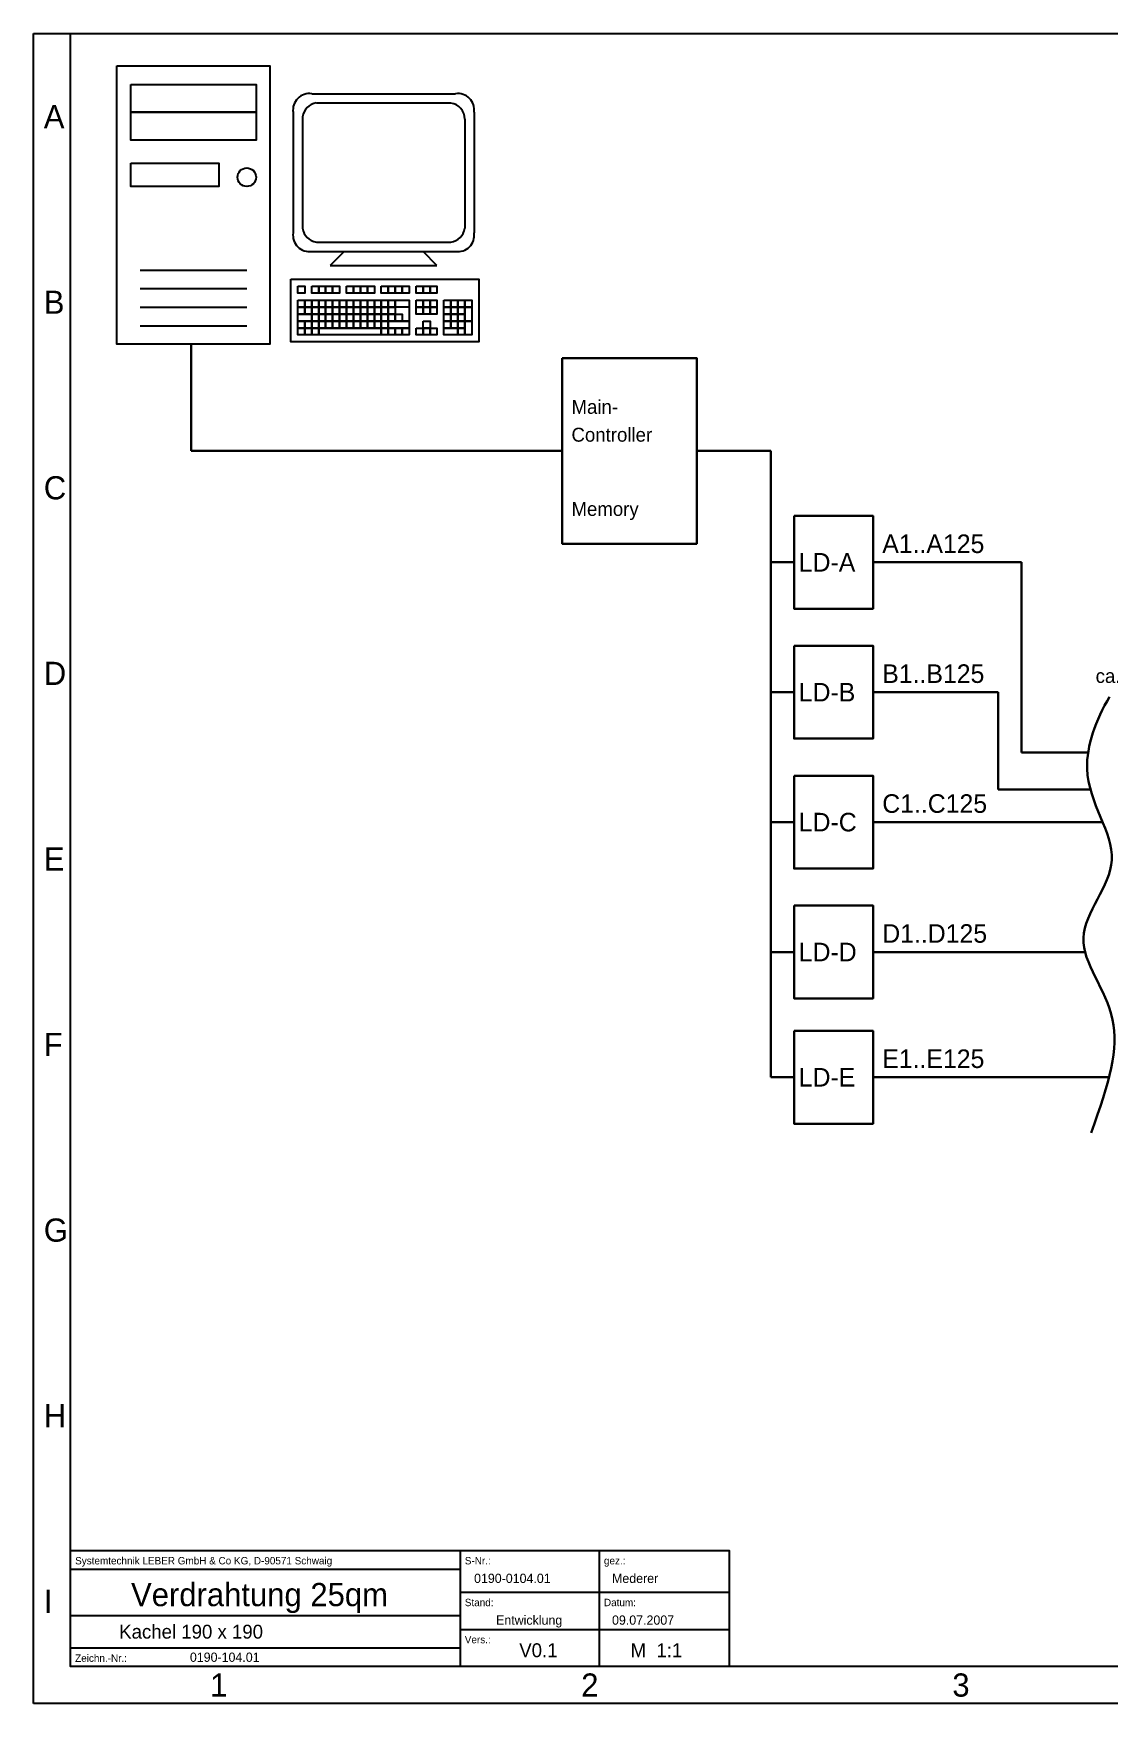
# Model space of a CAD drawing. Extents: x 100 to 385, y 110 to 290.
# Drawn here: x 100 to 216, y 110 to 290 of the extents above; entities that cross this region are included whole.
import ezdxf
from ezdxf.enums import TextEntityAlignment as Align

# ---------------------------------------------------------------- set-up
doc = ezdxf.new("R2010")
doc.units = 0
doc.header["$LTSCALE"] = 0.2
doc.layers.get('0').update_dxf_attribs({"linetype": 'CONTINUOUS'})
doc.layers.add('RAHMEN', color=5, linetype='CONTINUOUS')
doc.layers.add('SIGNAL', color=7, linetype='CONTINUOUS')

# ---------------------------------------------------------------- blocks, each defined once
blk = doc.blocks.new('Schrift_N')
for p, q in [((42, 12.5), (42, 0)), ((57, 12.5), (57, 0)), ((0, 10.5), (42, 10.5)), ((42, 8), (71, 8)), ((0, 5.5), (42, 5.5)), ((42, 4), (71, 4)), ((0, 2), (42, 2))]:
    blk.add_line(p, q)
blk.add_lwpolyline([(0, 12.5), (71, 12.5), (71, 0), (0, 0)], close=True)
for s, p in [('Systemtechnik LEBER GmbH & Co KG, D-90571 Schwaig', (0.5, 11)), ('S-Nr.:', (42.5, 11)), ('gez.:', (57.5, 11)), ('Stand:', (42.5, 6.5)), ('Datum:', (57.5, 6.5)), ('Vers.:', (42.5, 2.5)), ('Zeichn.-Nr.:', (0.5, 0.5))]:
    blk.add_text(s, height=0.8).set_placement(p)
for tag, height, p in [('PROJEKT', 2.5, (20.5, 6.5)), ('BEZEICHNUNG', 1.5, (20, 3))]:
    blk.add_attdef(tag, text='', height=height).set_placement(p, align=Align.CENTER)
for tag, p, height in [('SACHNUMMER', (46, 9), 1), ('BEARBEITER', (58.5, 9), 1), ('STAND', (46, 4.5), 1), ('DATUM', (58.5, 4.5), 1), ('VERS', (48.5, 1), 1.5), ('MASST', (60.5, 1), 1.5), ('ZEICHNG.-NR', (13, 0.5), 1)]:
    blk.add_attdef(tag, p, '', height=height)
blk = doc.blocks.new('RAHMEN4Q')
at = {"layer": 'RAHMEN'}
for p, q in [((0, 180), (285, 180)), ((0, 0), (0, 180)), ((4, 4), (4, 180)), ((285, 4), (4, 4)), ((285, 0), (0, 0))]:
    blk.add_line(p, q, dxfattribs=at)
for s, p in [('A', (1.12, 169.78)), ('B', (1.12, 149.78)), ('C', (1.12, 129.78)), ('D', (1.12, 109.78)), ('E', (1.12, 89.78)), ('F', (1.12, 69.78)), ('G', (1.12, 49.78)), ('H', (1.12, 29.78)), ('I', (1.12, 9.78)), ('1', (19.05, 0.75)), ('2', (59.05, 0.75)), ('3', (99.05, 0.75))]:
    blk.add_text(s, height=2.5, dxfattribs=at).set_placement(p)
blk = doc.blocks.new('Tastatur')
for p, q in [((2, -2), (2, -3)), ((2, -3), (1.5, -3))]:
    blk.add_line(p, q)
for points in [[(-6.5, 0), (7, 0), (7, -4.5), (-6.5, -4.5)], [(-6, -0.5), (-5.5, -0.5), (-5.5, -1), (-6, -1)], [(-5, -0.5), (-4.5, -0.5), (-4.5, -1), (-5, -1)], [(-4.5, -0.5), (-4, -0.5), (-4, -1), (-4.5, -1)], [(-4, -0.5), (-3.5, -0.5), (-3.5, -1), (-4, -1)], [(-3.5, -0.5), (-3, -0.5), (-3, -1), (-3.5, -1)], [(-2.5, -0.5), (-2, -0.5), (-2, -1), (-2.5, -1)], [(-2, -0.5), (-1.5, -0.5), (-1.5, -1), (-2, -1)], [(-1.5, -0.5), (-1, -0.5), (-1, -1), (-1.5, -1)], [(-1, -0.5), (-0.5, -0.5), (-0.5, -1), (-1, -1)], [(0, -0.5), (0.5, -0.5), (0.5, -1), (0, -1)], [(0.5, -0.5), (1, -0.5), (1, -1), (0.5, -1)], [(1, -0.5), (1.5, -0.5), (1.5, -1), (1, -1)], [(1.5, -0.5), (2, -0.5), (2, -1), (1.5, -1)], [(2.5, -0.5), (3, -0.5), (3, -1), (2.5, -1)], [(3, -0.5), (3.5, -0.5), (3.5, -1), (3, -1)], [(3.5, -0.5), (4, -0.5), (4, -1), (3.5, -1)], [(-6, -1.5), (-5.5, -1.5), (-5.5, -2), (-6, -2)], [(-6, -2), (-5.5, -2), (-5.5, -2.5), (-6, -2.5)], [(-5.5, -1.5), (-5, -1.5), (-5, -2), (-5.5, -2)], [(-5.5, -2), (-5, -2), (-5, -2.5), (-5.5, -2.5)], [(-5, -1.5), (-4.5, -1.5), (-4.5, -2), (-5, -2)], [(-5, -2), (-4.5, -2), (-4.5, -2.5), (-5, -2.5)], [(-4.5, -1.5), (-4, -1.5), (-4, -2), (-4.5, -2)], [(-4.5, -2), (-4, -2), (-4, -2.5), (-4.5, -2.5)], [(-4, -1.5), (-3.5, -1.5), (-3.5, -2), (-4, -2)], [(-4, -2), (-3.5, -2), (-3.5, -2.5), (-4, -2.5)], [(-3.5, -1.5), (-3, -1.5), (-3, -2), (-3.5, -2)], [(-3.5, -2), (-3, -2), (-3, -2.5), (-3.5, -2.5)], [(-3, -1.5), (-2.5, -1.5), (-2.5, -2), (-3, -2)], [(-3, -2), (-2.5, -2), (-2.5, -2.5), (-3, -2.5)], [(-2.5, -1.5), (-2, -1.5), (-2, -2), (-2.5, -2)], [(-2.5, -2), (-2, -2), (-2, -2.5), (-2.5, -2.5)], [(-2, -1.5), (-1.5, -1.5), (-1.5, -2), (-2, -2)], [(-2, -2), (-1.5, -2), (-1.5, -2.5), (-2, -2.5)], [(-1.5, -1.5), (-1, -1.5), (-1, -2), (-1.5, -2)], [(-1.5, -2), (-1, -2), (-1, -2.5), (-1.5, -2.5)], [(-1, -1.5), (-0.5, -1.5), (-0.5, -2), (-1, -2)], [(-1, -2), (-0.5, -2), (-0.5, -2.5), (-1, -2.5)], [(-0.5, -1.5), (0, -1.5), (0, -2), (-0.5, -2)], [(-0.5, -2), (0, -2), (0, -2.5), (-0.5, -2.5)], [(0, -1.5), (0.5, -1.5), (0.5, -2), (0, -2)], [(0, -2), (0.5, -2), (0.5, -2.5), (0, -2.5)], [(0.5, -1.5), (1, -1.5), (1, -2), (0.5, -2)], [(0.5, -2), (1, -2), (1, -2.5), (0.5, -2.5)], [(1, -1.5), (2, -1.5), (2, -2), (1, -2)], [(2.5, -1.5), (3, -1.5), (3, -2), (2.5, -2)], [(2.5, -2), (3, -2), (3, -2.5), (2.5, -2.5)], [(3, -1.5), (3.5, -1.5), (3.5, -2), (3, -2)], [(3, -2), (3.5, -2), (3.5, -2.5), (3, -2.5)], [(3.5, -1.5), (4, -1.5), (4, -2), (3.5, -2)], [(3.5, -2), (4, -2), (4, -2.5), (3.5, -2.5)], [(4.5, -1.5), (5, -1.5), (5, -2), (4.5, -2)], [(4.5, -2), (5, -2), (5, -2.5), (4.5, -2.5)], [(5, -1.5), (5.5, -1.5), (5.5, -2), (5, -2)], [(5, -2), (5.5, -2), (5.5, -2.5), (5, -2.5)], [(5.5, -1.5), (6, -1.5), (6, -2), (5.5, -2)], [(5.5, -2), (6, -2), (6, -2.5), (5.5, -2.5)], [(6, -1.5), (6.5, -1.5), (6.5, -2), (6, -2)], [(6, -2), (6.5, -2), (6.5, -3), (6, -3)], [(-6, -2.5), (-5, -2.5), (-5, -3), (-6, -3)], [(-6, -3), (-5.5, -3), (-5.5, -3.5), (-6, -3.5)], [(-6, -3.5), (-5.5, -3.5), (-5.5, -4), (-6, -4)], [(-5.5, -3), (-5, -3), (-5, -3.5), (-5.5, -3.5)], [(-5.5, -3.5), (-5, -3.5), (-5, -4), (-5.5, -4)], [(-5, -2.5), (-4.5, -2.5), (-4.5, -3), (-5, -3)], [(-5, -3), (-4.5, -3), (-4.5, -3.5), (-5, -3.5)], [(-5, -3.5), (-4.5, -3.5), (-4.5, -4), (-5, -4)], [(-4.5, -2.5), (-4, -2.5), (-4, -3), (-4.5, -3)], [(-4.5, -3), (-4, -3), (-4, -3.5), (-4.5, -3.5)], [(-4.5, -3.5), (0, -3.5), (0, -4), (-4.5, -4)], [(-4, -2.5), (-3.5, -2.5), (-3.5, -3), (-4, -3)], [(-4, -3), (-3.5, -3), (-3.5, -3.5), (-4, -3.5)], [(-3.5, -2.5), (-3, -2.5), (-3, -3), (-3.5, -3)], [(-3.5, -3), (-3, -3), (-3, -3.5), (-3.5, -3.5)], [(-3, -2.5), (-2.5, -2.5), (-2.5, -3), (-3, -3)], [(-3, -3), (-2.5, -3), (-2.5, -3.5), (-3, -3.5)], [(-2.5, -2.5), (-2, -2.5), (-2, -3), (-2.5, -3)], [(-2.5, -3), (-2, -3), (-2, -3.5), (-2.5, -3.5)], [(-2, -2.5), (-1.5, -2.5), (-1.5, -3), (-2, -3)], [(-2, -3), (-1.5, -3), (-1.5, -3.5), (-2, -3.5)], [(-1.5, -2.5), (-1, -2.5), (-1, -3), (-1.5, -3)], [(-1.5, -3), (-1, -3), (-1, -3.5), (-1.5, -3.5)], [(-1, -2.5), (-0.5, -2.5), (-0.5, -3), (-1, -3)], [(-1, -3), (-0.5, -3), (-0.5, -3.5), (-1, -3.5)], [(-0.5, -2.5), (0, -2.5), (0, -3), (-0.5, -3)], [(-0.5, -3), (0, -3), (0, -3.5), (-0.5, -3.5)], [(0, -2.5), (0.5, -2.5), (0.5, -3), (0, -3)], [(0, -3), (0.5, -3), (0.5, -3.5), (0, -3.5)], [(0, -3.5), (0.5, -3.5), (0.5, -4), (0, -4)], [(0.5, -2.5), (1, -2.5), (1, -3), (0.5, -3)], [(0.5, -3), (2, -3), (2, -3.5), (0.5, -3.5)], [(0.5, -3.5), (1, -3.5), (1, -4), (0.5, -4)], [(1, -2.5), (1.5, -2.5), (1.5, -3), (1, -3)], [(1, -3.5), (1.5, -3.5), (1.5, -4), (1, -4)], [(1.5, -3.5), (2, -3.5), (2, -4), (1.5, -4)], [(2.5, -3.5), (3, -3.5), (3, -4), (2.5, -4)], [(3, -3), (3.5, -3), (3.5, -3.5), (3, -3.5)], [(3, -3.5), (3.5, -3.5), (3.5, -4), (3, -4)], [(3.5, -3.5), (4, -3.5), (4, -4), (3.5, -4)], [(4.5, -2.5), (5, -2.5), (5, -3), (4.5, -3)], [(4.5, -3), (5, -3), (5, -3.5), (4.5, -3.5)], [(4.5, -3.5), (5.5, -3.5), (5.5, -4), (4.5, -4)], [(5, -2.5), (5.5, -2.5), (5.5, -3), (5, -3)], [(5, -3), (5.5, -3), (5.5, -3.5), (5, -3.5)], [(5.5, -2.5), (6, -2.5), (6, -3), (5.5, -3)], [(5.5, -3), (6, -3), (6, -3.5), (5.5, -3.5)], [(5.5, -3.5), (6, -3.5), (6, -4), (5.5, -4)], [(6, -3), (6.5, -3), (6.5, -4), (6, -4)]]:
    blk.add_lwpolyline(points, close=True)
blk = doc.blocks.new('Monitor')
for p, q in [((-8, 18.5), (7.5, 18.5)), ((-10, 16.5), (-10, 3.5)), ((-7.5, 17.5), (7, 17.5)), ((9.5, 16.5), (9.5, 3.5)), ((-9, 16), (-9, 4)), ((8.5, 15.75), (8.5, 4)), ((-7.5, 2.5), (7, 2.5)), ((-8, 1.5), (7.5, 1.5)), ((-4.5, 1.5), (-6, 0)), ((-6, 0), (5.5, 0)), ((5.5, 0), (4, 1.5))]:
    blk.add_line(p, q)
for centre, radius, start, end in [((-8.25, 16.75), 1.77, 81.8699, 188.1301), ((7.75, 16.75), 1.77, 351.8699, 98.1301), ((-7.25, 15.75), 1.77, 98.2145, 171.7855), ((6.77, 15.78), 1.73, 358.9678, 82.2348), ((-7.25, 4.25), 1.77, 188.1301, 261.8699), ((6.75, 4.25), 1.77, 278.1301, 351.8699), ((-8.25, 3.25), 1.77, 171.8699, 278.1301), ((7.75, 3.25), 1.77, 261.8699, 8.1301)]:
    blk.add_arc(centre, radius, start, end)
blk = doc.blocks.new('PC')
for p, q in [((2.5, 8), (14, 8)), ((2.5, 6), (14, 6)), ((2.5, 4), (14, 4)), ((2.5, 2), (14, 2))]:
    blk.add_line(p, q)
for points in [[(0, 30), (16.5, 30), (16.5, 0), (0, 0)], [(1.5, 28), (15, 28), (15, 25), (1.5, 25)], [(1.5, 25), (15, 25), (15, 22), (1.5, 22)], [(1.5, 19.5), (11, 19.5), (11, 17), (1.5, 17)]]:
    blk.add_lwpolyline(points, close=True)
blk.add_circle((14, 18), 1)

msp = doc.modelspace()

# ---------------------------------------------------------------- linework, layer by layer
at = {"layer": 'SIGNAL', "lineweight": 30}
for p, q in [((117, 256.5), (117, 245)), ((117, 245), (157, 245)), ((171.5, 245), (179.5, 245)), ((179.5, 245), (179.5, 177.5)), ((179.5, 233), (182, 233)), ((179.5, 219), (182, 219)), ((179.5, 205), (182, 205)), ((179.5, 191), (182, 191)), ((179.5, 177.5), (182, 177.5))]:
    msp.add_line(p, q, dxfattribs=at)
at = {"layer": 'SIGNAL', "color": 1, "lineweight": 30}
for p, q in [((206.5, 233), (190.5, 233)), ((206.5, 212.5), (206.5, 233)), ((213.69, 212.5), (206.5, 212.5))]:
    msp.add_line(p, q, dxfattribs=at)
at = {"layer": 'SIGNAL', "color": 6, "lineweight": 30}
for p, q in [((204, 219), (190.5, 219)), ((204, 208.5), (204, 219)), ((204, 208.5), (213.94, 208.5))]:
    msp.add_line(p, q, dxfattribs=at)
at = {"layer": 'SIGNAL', "color": 3, "lineweight": 30}
msp.add_line((215.25, 205), (190.5, 205), dxfattribs=at)
at = {"layer": 'SIGNAL', "color": 5, "lineweight": 30}
msp.add_line((213.36, 191), (190.5, 191), dxfattribs=at)
at = {"layer": 'SIGNAL', "color": 4, "lineweight": 30}
msp.add_line((215.94, 177.5), (190.5, 177.5), dxfattribs=at)
at = {"layer": 'SIGNAL', "lineweight": 30}
for points in [[(157, 255), (171.5, 255), (171.5, 235), (157, 235)], [(182, 238), (190.5, 238), (190.5, 228), (182, 228)], [(182, 224), (190.5, 224), (190.5, 214), (182, 214)], [(182, 210), (190.5, 210), (190.5, 200), (182, 200)], [(182, 196), (190.5, 196), (190.5, 186), (182, 186)], [(182, 182.5), (190.5, 182.5), (190.5, 172.5), (182, 172.5)]]:
    msp.add_lwpolyline(points, close=True, dxfattribs=at)
msp.add_open_spline([(216, 218.5), (214.5, 216), (211.95, 208.96), (219, 201), (210.5, 192.5), (218, 184.5), (216.03, 177), (214, 171.5)], degree=3, knots=[99.675841, 99.675841, 99.675841, 99.675841, 106.272561, 116.39679, 126.014482, 135.632174, 144.510895, 144.510895, 144.510895, 144.510895], dxfattribs=at)

# ---------------------------------------------------------------- block references
at = {"layer": 'RAHMEN', "lineweight": 40}
msp.add_blockref('RAHMEN4Q', (100, 110), dxfattribs=at)
at = {"layer": 'RAHMEN'}
ref = msp.add_blockref('Schrift_N', (104, 114), dxfattribs=at)
ref.add_attrib('SACHNUMMER', '0190-0104.01', (147.5, 123), dxfattribs={"height": 1})
ref.add_attrib('STAND', 'Entwicklung', (149.87, 118.5), dxfattribs={"height": 1})
ref.add_attrib('PROJEKT', 'Verdrahtung 25qm', dxfattribs={"height": 2.5}).set_placement((124.37, 120.5), align=Align.CENTER)
ref.add_attrib('BEZEICHNUNG', 'Kachel 190 x 190', dxfattribs={"height": 1.5}).set_placement((117, 117), align=Align.CENTER)
ref.add_attrib('ZEICHNG.-NR', '0190-104.01', (116.87, 114.5), dxfattribs={"height": 1})
ref.add_attrib('BEARBEITER', 'Mederer', (162.37, 123), dxfattribs={"height": 1})
ref.add_attrib('MASST', 'M  1:1', (164.37, 115), dxfattribs={"height": 1.5})
ref.add_attrib('VERS', 'V0.1', (152.37, 115), dxfattribs={"height": 1.5})
ref.add_attrib('DATUM', '09.07.2007', (162.37, 118.5), dxfattribs={"height": 1})
at = {"layer": 'SIGNAL'}
for name, p in [('PC', (109, 256.5)), ('Monitor', (138, 265))]:
    msp.add_blockref(name, p, dxfattribs=at)
at = {"layer": 'SIGNAL', "xscale": 1.5, "yscale": 1.5, "zscale": 1.5}
msp.add_blockref('Tastatur', (137.5, 263.5), dxfattribs=at)

# ---------------------------------------------------------------- texts
at = {"layer": 'SIGNAL', "lineweight": 30}
for s, p in [('Main-', (158, 249)), ('Controller', (158, 246)), ('Memory', (158, 238))]:
    msp.add_text(s, height=1.5, dxfattribs=at).set_placement(p)
at = {"layer": 'SIGNAL', "color": 1, "lineweight": 30}
for s, p in [('A1..A125', (191.5, 234)), ('LD-A', (182.5, 232))]:
    msp.add_text(s, height=2, dxfattribs=at).set_placement(p)
at = {"layer": 'SIGNAL', "color": 6, "lineweight": 30}
for s, p in [('B1..B125', (191.5, 220)), ('LD-B', (182.5, 218))]:
    msp.add_text(s, height=2, dxfattribs=at).set_placement(p)
at = {"layer": 'SIGNAL'}
msp.add_text('ca. 30m', height=1.5, dxfattribs=at).set_placement((214.5, 220))
at = {"layer": 'SIGNAL', "color": 3, "lineweight": 30}
for s, p in [('C1..C125', (191.5, 206)), ('LD-C', (182.5, 204))]:
    msp.add_text(s, height=2, dxfattribs=at).set_placement(p)
at = {"layer": 'SIGNAL', "color": 5, "lineweight": 30}
for s, p in [('D1..D125', (191.5, 192)), ('LD-D', (182.5, 190))]:
    msp.add_text(s, height=2, dxfattribs=at).set_placement(p)
at = {"layer": 'SIGNAL', "color": 4, "lineweight": 30}
for s, p in [('E1..E125', (191.5, 178.5)), ('LD-E', (182.5, 176.5))]:
    msp.add_text(s, height=2, dxfattribs=at).set_placement(p)

doc.saveas('drawing.dxf')
